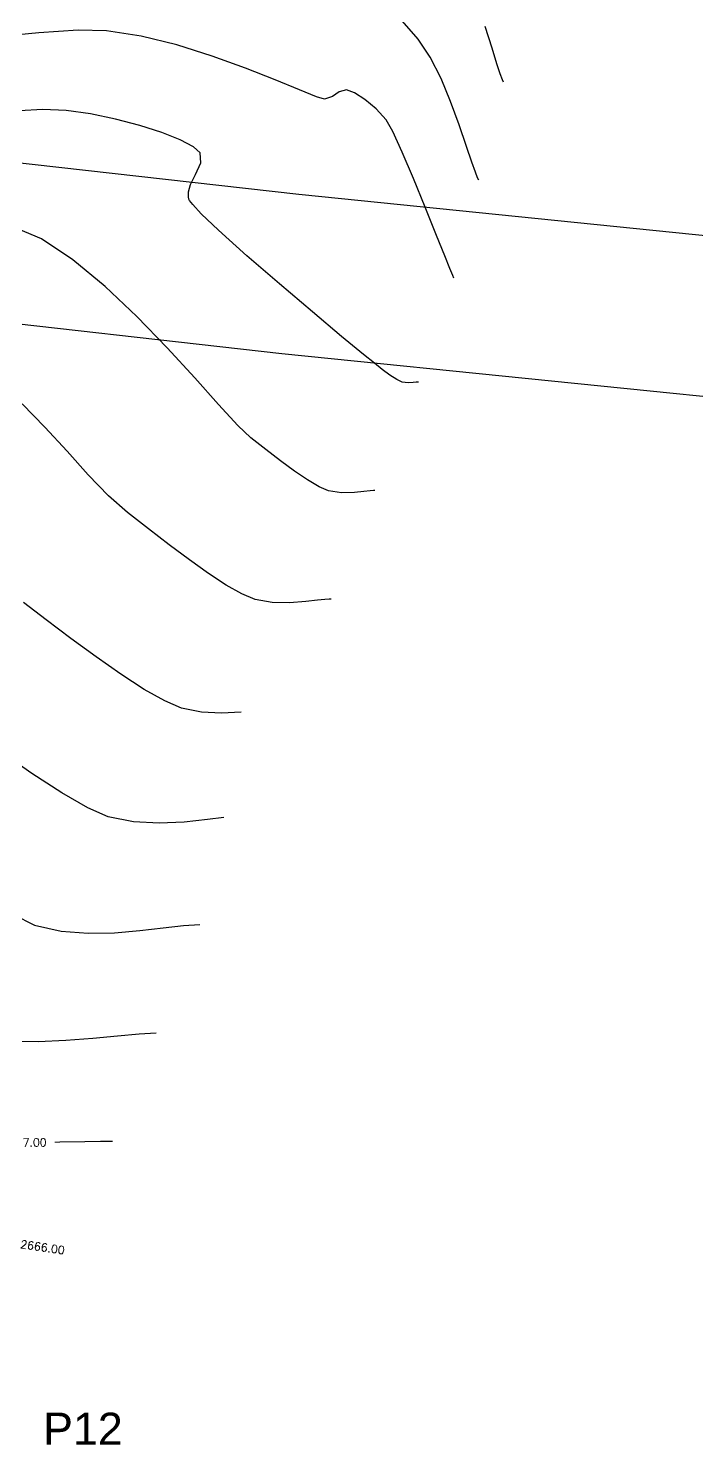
# Model space of a CAD drawing. Header units: millimetres. Extents: x 736950 to 740938, y 8500595 to 8502163.
# Drawn here: x 738313.35 to 738334.21, y 8501854.61 to 8501898.85 of the extents above; entities that cross this region are included whole.
import ezdxf
from ezdxf.enums import TextEntityAlignment as Align

# ---------------------------------------------------------------- set-up
doc = ezdxf.new("R2010")
doc.units = ezdxf.units.MM
for name, color, linetype in [('C-TOPO', 7, 'Continuous'), ('C-TOPO-MINR', 8, 'Continuous'), ('C-TOPO-TEXT', 7, 'Continuous')]:
    doc.layers.add(name, color=color, linetype=linetype)
doc.layers.add('CUADROS', color=9, linetype='Continuous', lineweight=20)
doc.styles.add('CUADROS', font='arial.ttf')
doc.styles.get("Standard").update_dxf_attribs({"font": 'simplex.shx'})

# ---------------------------------------------------------------- blocks, each defined once
blk = doc.blocks.new('*U135')
at = {"layer": 'C-TOPO-MINR', "color": 4, "linetype": 'Continuous', "lineweight": -3, "insert": (738313.227, 8501864.041, 2667), "char_height": 0.25, "width": 1.49095, "attachment_point": 5, "rotation": 0.935, "bg_fill": 3, "box_fill_scale": 1.8, "bg_fill_color": 256, "bg_fill_true_color": 13158600, "bg_fill_transparency": 0}
blk.add_mtext('2667.00', dxfattribs=at)
blk = doc.blocks.new('*U136')
at = {"layer": 'C-TOPO-MINR', "color": 4, "linetype": 'Continuous', "lineweight": -3, "insert": (738313.795, 8501860.777, 2666), "char_height": 0.25, "width": 1.49095, "attachment_point": 5, "rotation": 351.662, "bg_fill": 3, "box_fill_scale": 1.8, "bg_fill_color": 256, "bg_fill_true_color": 13158600, "bg_fill_transparency": 0}
blk.add_mtext('2666.00', dxfattribs=at)

msp = doc.modelspace()

# ---------------------------------------------------------------- linework, layer by layer
msp.add_lwpolyline([(738406.5503, 8501898.2148), (738399.651, 8501888.8854), (738391.4841, 8501886.2694), (738384.1476, 8501885.2053), (738375.6591, 8501885.2672), (738367.0806, 8501885.5051), (738338.0942, 8501886.9764), (738321.2638, 8501888.6856), (738310.3819, 8501889.9141), (738305.3388, 8501890.5219), (738303.1229, 8501890.3954), (738302.4838, 8501890.1896)])
at = {"flags": 128}
msp.add_lwpolyline([(738338.4738, 8501891.9635), (738321.7968, 8501893.6572), (738310.9615, 8501894.8804), (738305.4968, 8501895.539), (738302.1991, 8501895.3509), (738300.0078, 8501894.645), (738297.672, 8501892.6662), (738283.5063, 8501879.2717), (738255.9841, 8501859.592), (738253.2136, 8501858.294), (738250.0124, 8501857.8426), (738246.6604, 8501858.2187), (738242.1787, 8501859.6103), (738238.6265, 8501861.6904)], dxfattribs=at)
at = {"layer": 'C-TOPO', "color": 42, "linetype": 'Continuous', "lineweight": -3}
for p, q in [((738325.5233, 8501898.5157, 2676), (738325.0195, 8501899.0895, 2676)), ((738327.8292, 8501898.2285, 2677), (738327.6071, 8501898.9113, 2677)), ((738325.8976, 8501897.9482, 2676), (738325.5233, 8501898.5157, 2676)), ((738327.9795, 8501897.7422, 2677), (738327.8292, 8501898.2285, 2677)), ((738326.2334, 8501897.2823, 2676), (738325.8976, 8501897.9482, 2676)), ((738328.0827, 8501897.4273, 2677), (738327.9795, 8501897.7422, 2677)), ((738328.1492, 8501897.2462, 2677), (738328.0827, 8501897.4273, 2677)), ((738326.5329, 8501896.5644, 2676), (738326.2334, 8501897.2823, 2676)), ((738328.1822, 8501897.1655, 2677), (738328.1492, 8501897.2462, 2677)), ((738326.7981, 8501895.8411, 2676), (738326.5329, 8501896.5644, 2676)), ((738313.8054, 8501896.311, 2674), (738313.069, 8501896.2769, 2674)), ((738314.536, 8501896.2803, 2674), (738313.8054, 8501896.311, 2674)), ((738315.2937, 8501896.1776, 2674), (738314.536, 8501896.2803, 2674)), ((738316.0743, 8501896.0167, 2674), (738315.2937, 8501896.1776, 2674)), ((738316.8319, 8501895.8154, 2674), (738316.0743, 8501896.0167, 2674)), ((738317.5209, 8501895.5916, 2674), (738316.8319, 8501895.8154, 2674)), ((738318.0958, 8501895.3633, 2674), (738317.5209, 8501895.5916, 2674)), ((738327.0311, 8501895.159, 2676), (738326.7981, 8501895.8411, 2676)), ((738318.5108, 8501895.1481, 2674), (738318.0958, 8501895.3633, 2674)), ((738318.7202, 8501894.9642, 2674), (738318.5108, 8501895.1481, 2674)), ((738327.1957, 8501894.6741, 2676), (738327.0311, 8501895.159, 2676)), ((738318.7334, 8501894.6464, 2674), (738318.7202, 8501894.9642, 2674)), ((738327.3072, 8501894.3616, 2676), (738327.1957, 8501894.6741, 2676)), ((738318.4152, 8501893.9713, 2674), (738318.5658, 8501894.2802, 2674)), ((738318.5658, 8501894.2802, 2674), (738318.7334, 8501894.6464, 2674)), ((738327.376, 8501894.1832, 2676), (738327.3072, 8501894.3616, 2676)), ((738318.3497, 8501893.7397, 2674), (738318.4152, 8501893.9713, 2674)), ((738327.4088, 8501894.1041, 2676), (738327.376, 8501894.1832, 2676)), ((738318.3488, 8501893.5888, 2674), (738318.3497, 8501893.7397, 2674)), ((738318.3653, 8501893.515, 2674), (738318.3488, 8501893.5888, 2674)), ((738318.3863, 8501893.4713, 2674), (738318.3653, 8501893.515, 2674)), ((738318.4823, 8501893.343, 2674), (738318.3863, 8501893.4713, 2674)), ((738318.7475, 8501893.0598, 2674), (738318.4823, 8501893.343, 2674)), ((738319.2875, 8501892.5442, 2674), (738318.7475, 8501893.0598, 2674)), ((738313.765, 8501892.2707, 2673), (738312.843, 8501892.6633, 2673)), ((738320.1765, 8501891.7459, 2674), (738319.2875, 8501892.5442, 2674)), ((738314.7445, 8501891.6218, 2673), (738313.765, 8501892.2707, 2673)), ((738315.7468, 8501890.7899, 2673), (738314.7445, 8501891.6218, 2673)), ((738321.1926, 8501890.8643, 2674), (738320.1765, 8501891.7459, 2674)), ((738316.7373, 8501889.8481, 2673), (738315.7468, 8501890.7899, 2673)), ((738322.217, 8501889.9936, 2674), (738321.1926, 8501890.8643, 2674)), ((738317.6813, 8501888.8698, 2673), (738316.7373, 8501889.8481, 2673)), ((738323.1309, 8501889.2277, 2674), (738322.217, 8501889.9936, 2674)), ((738323.8158, 8501888.6607, 2674), (738323.1309, 8501889.2277, 2674)), ((738318.5442, 8501887.9282, 2673), (738317.6813, 8501888.8698, 2673)), ((738324.1528, 8501888.3867, 2674), (738323.8158, 8501888.6607, 2674)), ((738324.4006, 8501888.1945, 2674), (738324.1528, 8501888.3867, 2674)), ((738324.6385, 8501888.0173, 2674), (738324.4006, 8501888.1945, 2674)), ((738319.2913, 8501887.0965, 2673), (738318.5442, 8501887.9282, 2673)), ((738324.8499, 8501887.8775, 2674), (738324.6385, 8501888.0173, 2674)), ((738325.0181, 8501887.7973, 2674), (738324.8499, 8501887.8775, 2674)), ((738325.2124, 8501887.7723, 2674), (738325.0181, 8501887.7973, 2674)), ((738325.3618, 8501887.7822, 2674), (738325.2124, 8501887.7723, 2674)), ((738325.4584, 8501887.7939, 2674), (738325.3618, 8501887.7822, 2674)), ((738325.5113, 8501887.799, 2674), (738325.4584, 8501887.7939, 2674)), ((738325.5335, 8501887.7999, 2674), (738325.5113, 8501887.799, 2674)), ((738313.8675, 8501886.3966, 2672), (738313.1557, 8501887.1224, 2672)), ((738319.8881, 8501886.4479, 2673), (738319.2913, 8501887.0965, 2673)), ((738314.5593, 8501885.6403, 2672), (738313.8675, 8501886.3966, 2672)), ((738320.2998, 8501886.0557, 2673), (738319.8881, 8501886.4479, 2673)), ((738320.7633, 8501885.695, 2673), (738320.2998, 8501886.0557, 2673)), ((738315.2242, 8501884.9071, 2672), (738314.5593, 8501885.6403, 2672)), ((738321.2216, 8501885.3439, 2673), (738320.7633, 8501885.695, 2673)), ((738321.6606, 8501885.0208, 2673), (738321.2216, 8501885.3439, 2673)), ((738322.0667, 8501884.7442, 2673), (738321.6606, 8501885.0208, 2673)), ((738315.8557, 8501884.2507, 2672), (738315.2242, 8501884.9071, 2672)), ((738322.4259, 8501884.5325, 2673), (738322.0667, 8501884.7442, 2673)), ((738322.7243, 8501884.4042, 2673), (738322.4259, 8501884.5325, 2673)), ((738316.4468, 8501883.7247, 2672), (738315.8557, 8501884.2507, 2672)), ((738323.1317, 8501884.3373, 2673), (738322.7243, 8501884.4042, 2673)), ((738323.5357, 8501884.3469, 2673), (738323.1317, 8501884.3373, 2673)), ((738323.8287, 8501884.3788, 2673), (738323.5357, 8501884.3469, 2673)), ((738324.0169, 8501884.4013, 2673), (738323.8287, 8501884.3788, 2673)), ((738324.1224, 8501884.4101, 2673), (738324.0169, 8501884.4013, 2673)), ((738324.1682, 8501884.4115, 2673), (738324.1224, 8501884.4101, 2673)), ((738317.0996, 8501883.2165, 2672), (738316.4468, 8501883.7247, 2672)), ((738317.7485, 8501882.7166, 2672), (738317.0996, 8501883.2165, 2672)), ((738318.3789, 8501882.2442, 2672), (738317.7485, 8501882.7166, 2672)), ((738318.9767, 8501881.8184, 2672), (738318.3789, 8501882.2442, 2672)), ((738319.5275, 8501881.4582, 2672), (738318.9767, 8501881.8184, 2672)), ((738320.0168, 8501881.1828, 2672), (738319.5275, 8501881.4582, 2672)), ((738320.4305, 8501881.0112, 2672), (738320.0168, 8501881.1828, 2672)), ((738320.9642, 8501880.9106, 2672), (738320.4305, 8501881.0112, 2672)), ((738322.3751, 8501880.9856, 2672), (738322.0124, 8501880.9417, 2672)), ((738322.6094, 8501881.0119, 2672), (738322.3751, 8501880.9856, 2672)), ((738322.7434, 8501881.0216, 2672), (738322.6094, 8501881.0119, 2672)), ((738322.8029, 8501881.0231, 2672), (738322.7434, 8501881.0216, 2672)), ((738313.9115, 8501880.3721, 2671), (738313.2052, 8501880.9176, 2671)), ((738321.5031, 8501880.9004, 2672), (738320.9642, 8501880.9106, 2672)), ((738322.0124, 8501880.9417, 2672), (738321.5031, 8501880.9004, 2672)), ((738314.6769, 8501879.7926, 2671), (738313.9115, 8501880.3721, 2671)), ((738315.4655, 8501879.2142, 2671), (738314.6769, 8501879.7926, 2671)), ((738316.2416, 8501878.6723, 2671), (738315.4655, 8501879.2142, 2671)), ((738316.9694, 8501878.2022, 2671), (738316.2416, 8501878.6723, 2671)), ((738317.613, 8501877.839, 2671), (738316.9694, 8501878.2022, 2671)), ((738318.1367, 8501877.6182, 2671), (738317.613, 8501877.839, 2671)), ((738318.7537, 8501877.4914, 2671), (738318.1367, 8501877.6182, 2671)), ((738319.3813, 8501877.4582, 2671), (738318.7537, 8501877.4914, 2671)), ((738319.9916, 8501877.4872, 2671), (738319.3813, 8501877.4582, 2671)), ((738312.8898, 8501871.1646, 2669), (738313.5491, 8501870.8321, 2669)), ((738313.5491, 8501870.8321, 2669), (738314.3734, 8501870.6522, 2669)), ((738317.5631, 8501870.75, 2669), (738318.1956, 8501870.8247, 2669)), ((738318.1956, 8501870.8247, 2669), (738318.7071, 8501870.8579, 2669)), ((738314.3734, 8501870.6522, 2669), (738315.2146, 8501870.5848, 2669)), ((738315.2146, 8501870.5848, 2669), (738316.0449, 8501870.5992, 2669)), ((738316.0449, 8501870.5992, 2669), (738316.837, 8501870.6645, 2669)), ((738316.837, 8501870.6645, 2669), (738317.5631, 8501870.75, 2669)), ((738313.6623, 8501867.2021, 2668), (738314.5268, 8501867.243, 2668)), ((738314.5268, 8501867.243, 2668), (738315.3627, 8501867.3102, 2668)), ((738315.3627, 8501867.3102, 2668), (738316.1343, 8501867.3838, 2668)), ((738316.1343, 8501867.3838, 2668), (738316.8059, 8501867.4436, 2668)), ((738316.8059, 8501867.4436, 2668), (738317.3418, 8501867.4696, 2668)), ((738312.8051, 8501867.2078, 2668), (738313.6623, 8501867.2021, 2668)), ((738314.3352, 8501864.0586, 2667), (738313.2274, 8501864.0405, 2667)), ((738315.1134, 8501864.071, 2667), (738314.3352, 8501864.0586, 2667)), ((738315.5993, 8501864.0777, 2667), (738315.1134, 8501864.071, 2667)), ((738315.8642, 8501864.0804, 2667), (738315.5993, 8501864.0777, 2667)), ((738315.9765, 8501864.0812, 2667), (738315.8642, 8501864.0804, 2667)), ((738313.5559, 8501860.8122, 2666), (738312.8809, 8501860.9086, 2666)), ((738314.035, 8501860.742, 2666), (738313.5559, 8501860.8122, 2666)), ((738314.3474, 8501860.7058, 2666), (738314.035, 8501860.742, 2666)), ((738314.5291, 8501860.6941, 2666), (738314.3474, 8501860.7058, 2666)), ((738314.6112, 8501860.6928, 2666), (738314.5291, 8501860.6941, 2666))]:
    msp.add_line(p, q, dxfattribs=at)
at = {"layer": 'C-TOPO', "color": 3, "linetype": 'Continuous', "lineweight": -3}
for p, q in [((738313.6759, 8501898.7126, 2675), (738312.1849, 8501898.5622, 2675)), ((738314.9032, 8501898.79, 2675), (738313.6759, 8501898.7126, 2675)), ((738315.7917, 8501898.7769, 2675), (738314.9032, 8501898.79, 2675)), ((738316.8701, 8501898.6106, 2675), (738315.7917, 8501898.7769, 2675)), ((738317.988, 8501898.332, 2675), (738316.8701, 8501898.6106, 2675)), ((738319.0933, 8501897.9828, 2675), (738317.988, 8501898.332, 2675)), ((738320.1336, 8501897.6046, 2675), (738319.0933, 8501897.9828, 2675)), ((738321.0568, 8501897.2391, 2675), (738320.1336, 8501897.6046, 2675)), ((738321.8106, 8501896.9279, 2675), (738321.0568, 8501897.2391, 2675)), ((738322.3428, 8501896.7126, 2675), (738321.8106, 8501896.9279, 2675)), ((738323.282, 8501896.9253, 2675), (738323.054, 8501896.8668, 2675)), ((738323.5307, 8501896.833, 2675), (738323.282, 8501896.9253, 2675)), ((738322.6011, 8501896.6351, 2675), (738322.3428, 8501896.7126, 2675)), ((738322.8443, 8501896.7232, 2675), (738322.6011, 8501896.6351, 2675)), ((738323.054, 8501896.8668, 2675), (738322.8443, 8501896.7232, 2675)), ((738323.8575, 8501896.6249, 2675), (738323.5307, 8501896.833, 2675)), ((738324.2058, 8501896.3344, 2675), (738323.8575, 8501896.6249, 2675)), ((738324.5188, 8501895.9951, 2675), (738324.2058, 8501896.3344, 2675)), ((738324.7299, 8501895.6246, 2675), (738324.5188, 8501895.9951, 2675)), ((738325.0256, 8501894.9807, 2675), (738324.7299, 8501895.6246, 2675)), ((738325.3735, 8501894.1601, 2675), (738325.0256, 8501894.9807, 2675)), ((738325.7408, 8501893.2593, 2675), (738325.3735, 8501894.1601, 2675)), ((738326.0953, 8501892.375, 2675), (738325.7408, 8501893.2593, 2675)), ((738326.3477, 8501891.7444, 2675), (738326.0953, 8501892.375, 2675)), ((738326.5079, 8501891.3488, 2675), (738326.3477, 8501891.7444, 2675)), ((738326.597, 8501891.1335, 2675), (738326.5079, 8501891.3488, 2675)), ((738326.6354, 8501891.0427, 2675), (738326.597, 8501891.1335, 2675)), ((738313.4579, 8501875.5781, 2670), (738312.4569, 8501876.2724, 2670)), ((738314.3979, 8501874.9683, 2670), (738313.4579, 8501875.5781, 2670)), ((738315.2139, 8501874.4988, 2670), (738314.3979, 8501874.9683, 2670)), ((738315.8429, 8501874.2251, 2670), (738315.2139, 8501874.4988, 2670)), ((738316.6334, 8501874.0627, 2670), (738315.8429, 8501874.2251, 2670)), ((738317.4376, 8501874.0201, 2670), (738316.6334, 8501874.0627, 2670)), ((738318.2195, 8501874.0573, 2670), (738317.4376, 8501874.0201, 2670)), ((738318.9432, 8501874.1342, 2670), (738318.2195, 8501874.0573, 2670)), ((738319.4562, 8501874.1972, 2670), (738318.9432, 8501874.1342, 2670))]:
    msp.add_line(p, q, dxfattribs=at)

# ---------------------------------------------------------------- texts
at = {"layer": 'CUADROS', "style": 'CUADROS'}
msp.add_text('P12', height=1, dxfattribs=at).set_placement((738315.0559, 8501855.1082), align=Align.MIDDLE_CENTER)

# ---------------------------------------------------------------- next in the draw order: block references
at = {"layer": 'C-TOPO-TEXT', "color": 7, "linetype": 'Continuous', "lineweight": -3}
for name in ['*U135', '*U136']:
    msp.add_blockref(name, (0, 0), dxfattribs=at)

doc.saveas('drawing.dxf')
